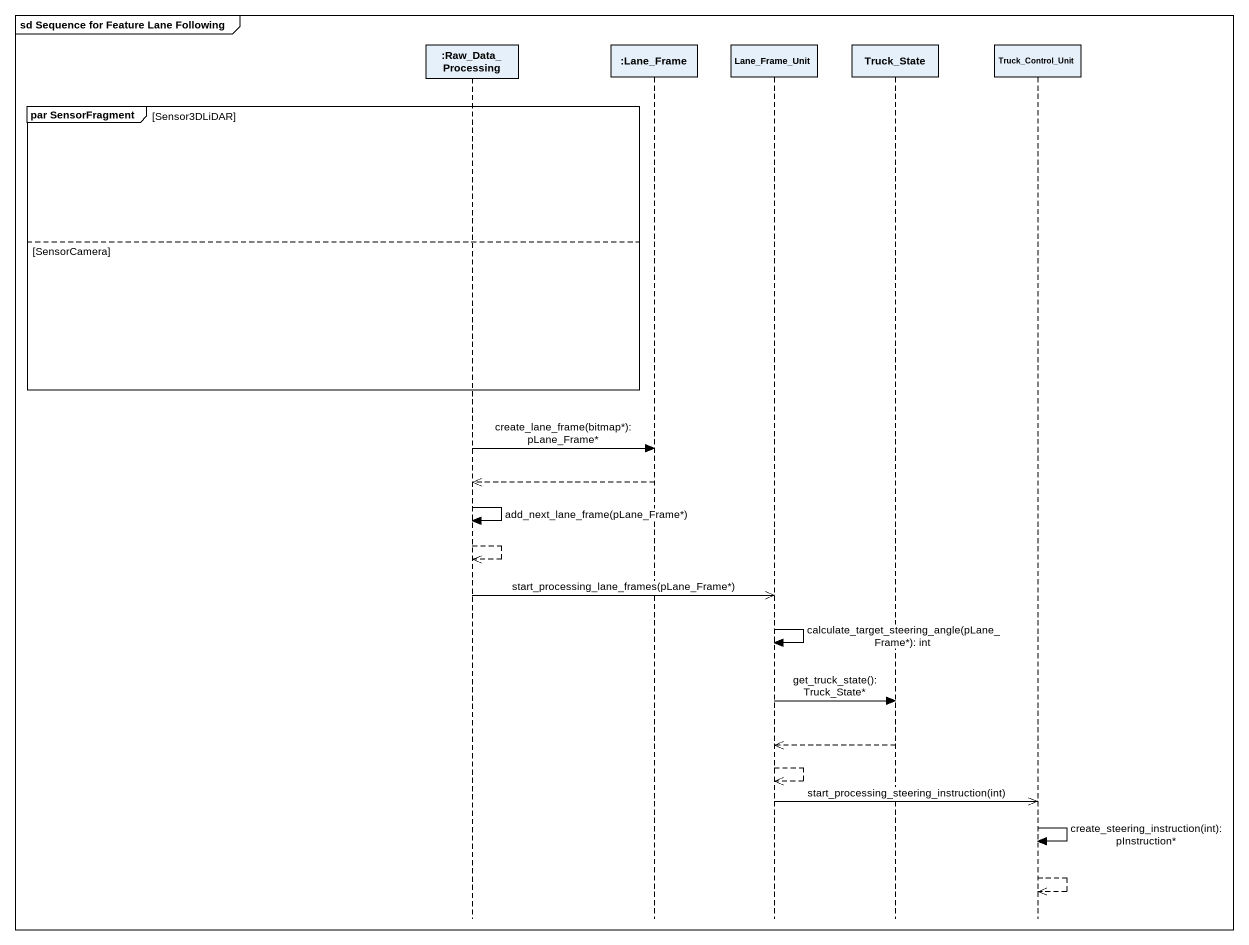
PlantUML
@startuml
mainframe sd Sequence for Feature Lane Following
hide footbox
participant ":Raw_Data_Processing" as Raw_Data_Processing
participant ":Lane_Frame" as Lane_Frame
participant Lane_Frame_Unit
participant Truck_State
participant Truck_Control_Unit

group par SensorFragment [Sensor3DLiDAR]
else SensorCamera
end
Raw_Data_Processing -> Lane_Frame : create_lane_frame(bitmap*): pLane_Frame*
Lane_Frame -->> Raw_Data_Processing
Raw_Data_Processing -> Raw_Data_Processing : add_next_lane_frame(pLane_Frame*)
Raw_Data_Processing -->> Raw_Data_Processing
Raw_Data_Processing ->> Lane_Frame_Unit : start_processing_lane_frames(pLane_Frame*)
Lane_Frame_Unit -> Lane_Frame_Unit : calculate_target_steering_angle(pLane_Frame*): int
Lane_Frame_Unit -> Truck_State : get_truck_state(): Truck_State*
Truck_State -->> Lane_Frame_Unit
Lane_Frame_Unit -->> Lane_Frame_Unit
Lane_Frame_Unit ->> Truck_Control_Unit : start_processing_steering_instruction(int)
Truck_Control_Unit -> Truck_Control_Unit : create_steering_instruction(int): pInstruction*
Truck_Control_Unit -->> Truck_Control_Unit
@enduml
